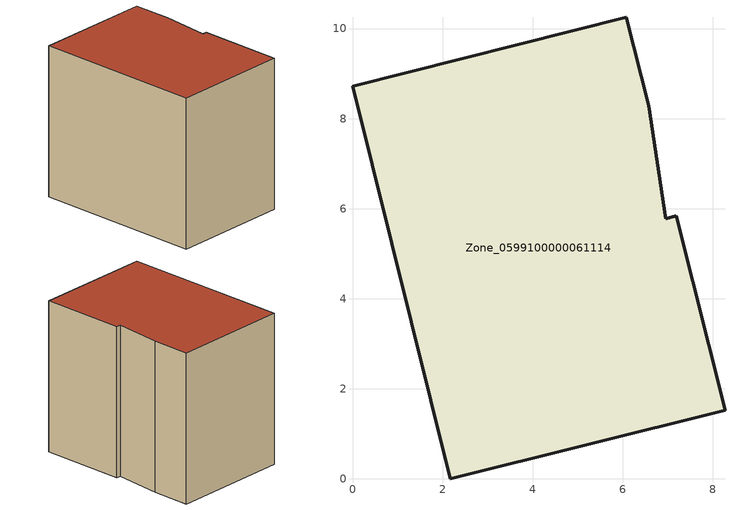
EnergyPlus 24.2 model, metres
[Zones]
Zone_0599100000061114
 floor ground (C_G): 6.58,8.28 6.96,5.78 7.19,5.84 8.27,1.53 2.17,0 0,8.72 6.08,10.26 z0
 wall outside (C_F): 2.17,0 8.27,1.53 7.19,5.84 6.96,5.78 6.58,8.28 6.08,10.26 0,8.72 2.17,0 z0:7.99
 roof outside (C_R): 6.96,5.78 6.58,8.28 6.08,10.26 0,8.72 2.17,0 8.27,1.53 7.19,5.84 z7.99
[BUILDING]
Pand.0599100000061114: North Axis=0; Terrain=City; Loads Convergence Tolerance Value=0.04; Temperature Convergence Tolerance Value=0.4; Solar Distribution=FullExterior; Maximum Number of Warmup Days=25; Minimum Number of Warmup Days=1
[Site:Location]
Rotterdam.The.Hague.AP_ZH_NLD Design_Conditions: Latitude=51.96; Longitude=4.45; Time Zone=1; Elevation=-4.5
[SITE:GROUNDTEMPERATURE:BUILDINGSURFACE]
18, 18, 18, 18, 18, 18, 18, 18, 18, 18, 18, 18
[MATERIAL] Thermal Absorptance=0.9; Solar Absorptance=0.7; Visible Absorptance=0.7
Name | Roughness | Thickness | Conductivity | Density | Specific Heat
G.TC.1965-1974 | MediumSmooth | 0.15 | 0.882353 | 540 | 1210
F.TC.1965-1974 | Rough | 0.3 | 0.697674 | 1920 | 840
R.TC.1965-1974 | MediumRough | 0.2 | 0.232558 | 1500 | 1000
[CONSTRUCTION]
C_G: G.TC.1965-1974
C_F: F.TC.1965-1974
C_R: R.TC.1965-1974
[ZONE]
Zone_0599100000061114: Type=1; Multiplier=1; Ceiling Height=Autocalculate; Volume=Autocalculate; Floor Area=autocalculate; Part of Total Floor Area=Yes
[ZONEINFILTRATION:DESIGNFLOWRATE]
Infil_Zone_0599100000061114: Zone or ZoneList or Space or SpaceList=Zone_0599100000061114; Schedule=AlwaysOn; Design Flow Rate Calculation Method=Flow/Area; Flow Rate per Floor Area=0.003; Constant Term Coefficient=1; Temperature Term Coefficient=0; Velocity Term Coefficient=0; Velocity Squared Term Coefficient=0
[HVACTEMPLATE:ZONE:IDEALLOADSAIRSYSTEM]
Zone_0599100000061114: Maximum Heating Supply Air Temperature=50; Minimum Cooling Supply Air Temperature=13; Maximum Heating Supply Air Humidity Ratio=0.0156; Minimum Cooling Supply Air Humidity Ratio=0.0077; Heating Limit=NoLimit; Cooling Limit=NoLimit; Dehumidification Control Type=ConstantSensibleHeatRatio; Cooling Sensible Heat Ratio=0.7; Dehumidification Setpoint=60; Humidification Control Type=None; Humidification Setpoint=30; Outdoor Air Method=None; Outdoor Air Flow Rate per Person=0.00944; Outdoor Air Flow Rate per Zone Floor Area=0; Outdoor Air Flow Rate per Zone=0; Demand Controlled Ventilation Type=None; Outdoor Air Economizer Type=NoEconomizer; Heat Recovery Type=None; Sensible Heat Recovery Effectiveness=0.7; Latent Heat Recovery Effectiveness=0.65
[ZONECONTROL:THERMOSTAT]
ThermostatControl_Zone_0599100000061114: Zone or ZoneList=Zone_0599100000061114; Control Type Schedule=DualSetpointControlType; Control 1=Thermostat_Zone_0599100000061114; Temperature Difference Between Cutout And Setpoint=0
[THERMOSTATSETPOINT:DUALSETPOINT]
Thermostat_Zone_0599100000061114: Heating Setpoint Temperature Schedule=HeatingSetpoint_Zone_0599100000061114; Cooling Setpoint Temperature Schedule=CoolingSetpoint_Zone_0599100000061114
[SCHEDULE:COMPACT]
HeatingSetpoint_Zone_0599100000061114: Through: 12/31, For: AllDays, Until: 24:00, 21
CoolingSetpoint_Zone_0599100000061114: Through: 12/31, For: AllDays, Until: 24:00, 24
DualSetpointControlType: Through: 12/31, For: AllDays, Until: 24:00, 4
AlwaysOn: Through: 12/31, For: AllDays, Until: 24:00, 1
